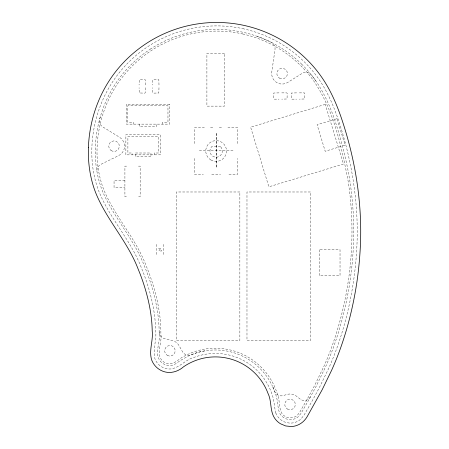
<?xml version="1.0" encoding="UTF-8"?>
<svg xmlns="http://www.w3.org/2000/svg" width="449" height="449" viewBox="0 0 449 449"><rect width="100%" height="100%" fill="white"/><g stroke="black" fill="none" stroke-linecap="round" stroke-linejoin="round"><path stroke-width="0.34" stroke-dasharray="2.25 1.68" d="M125.866 154.765L125.877 134.7L160.546 134.717L160.546 154.843L125.894 154.854M194.484 158.452L194.484 174.218L203.318 174.218M194.484 143.551L194.484 127.791L204.357 127.791M237.796 143.551L237.796 127.791L227.918 127.791M150.769 48.879A121.578 121.578 0 0 0 121.763 75.084A117.47 117.47 0 0 0 115.488 83.761A118.923 118.923 0 0 0 110.022 92.965A121.095 121.095 0 0 0 106.834 99.352A122.874 122.874 0 0 0 104.033 105.913A124.67 124.67 0 0 0 100.542 116.027L99.684 119.075A6.931 6.931 0 0 0 102.709 126.859L119.557 137.259A10.479 10.479 0 0 1 118.693 155.573L100.761 164.424A6.931 6.931 0 0 0 96.995 171.787M278.992 92.881L273.75 93.022L273.581 98.617L274.07 99.145L278.992 99.145M281.77 92.881L286.698 92.887L287.186 93.409L287.046 98.976L281.77 99.145M296.593 92.881L291.322 93.05L291.182 98.617L291.67 99.145L296.593 99.145M299.371 92.881L304.299 92.887L304.787 93.409L304.647 98.976L299.371 99.145M210.525 127.791L212.949 127.791M219.258 127.791L221.683 127.791M199.334 150.589L233.98 150.589M135.547 153.002L150.948 153.002L150.948 156.701M150.858 156.701L135.458 156.701L135.458 153.002M126.596 166.136L124.912 166.136L124.912 196.623L126.596 196.623M138.477 166.136L140.161 166.136L140.161 196.623L138.477 196.623M211.72 174.218L220.554 174.218M228.956 174.218L237.796 174.218L237.796 158.452M124.912 180.498L114.057 180.498L114.057 187.559L124.912 187.559M158.497 248.174L162.016 248.174M310.45 396.86A6.931 6.931 0 0 1 300.055 399.004L296.559 396.243A10.479 10.479 0 0 0 287.029 394.435L283.139 395.614A6.931 6.931 0 0 1 274.575 391.219L274.519 391.057A62.967 62.967 0 0 0 272.543 386.331A62.995 62.995 0 0 1 275.63 394.295C278.026 400.222 277.308 406.85 279.486 412.76A11.899 11.899 0 0 0 280.838 414.943A12.117 12.117 0 0 0 286.636 419.018A12.084 12.084 0 0 0 290.166 419.619A12.185 12.185 0 0 0 295.633 418.44A11.725 11.725 0 0 0 298.787 416.251L301.206 413.131L309.322 398.948L316.029 386.522L325.295 367.45A296.099 296.099 0 0 0 333.304 347.784C354.794 287.932 359.902 221.924 345.803 159.777C338.54 130.165 330.655 99.134 311.269 74.787A6.931 6.931 0 0 0 302.216 73.322L287.725 82.442A10.479 10.479 0 0 1 271.768 72.076L275.018 49.558A6.931 6.931 0 0 0 271.297 42.391L270.012 41.74A121.202 121.202 0 0 0 256.85 36.234A122.274 122.274 0 0 0 243.133 32.306A121.342 121.342 0 0 0 169.671 38.878A120.332 120.332 0 0 0 156.858 45.158A121.179 121.179 0 0 0 150.757 48.862M275.849 413.063C274.036 406.216 274.249 398.869 271.275 392.263A59.212 59.212 0 0 0 267.946 384.9A59.431 59.431 0 0 0 262.704 376.778A59.779 59.779 0 0 0 253.752 367.422A59.234 59.234 0 0 0 249.941 364.47A59.975 59.975 0 0 0 244.441 360.996A59.173 59.173 0 0 0 237.134 357.55A59.167 59.167 0 0 0 229.422 355.114A59.526 59.526 0 0 0 219.881 353.61A59.97 59.97 0 0 0 213.376 353.475A59.167 59.167 0 0 0 205.333 354.295L202.162 354.923A59.846 59.846 0 0 0 194.417 357.247C185.656 359.363 179.847 367.709 170.901 368.943A15.867 15.867 0 0 1 165.675 368.494L164.104 368A15.563 15.563 0 0 1 157.481 363.235A15.822 15.822 0 0 1 155.012 358.976C152.301 349.771 156.92 340.196 155.674 330.761C155.466 318.279 153.395 305.892 150.207 293.842A202.6 202.6 0 0 0 141.39 267.862C130.749 239.598 108.692 217.445 98.062 189.237C92.831 174.756 91.096 159.159 92.067 143.837A129.828 129.828 0 0 1 92.747 136.535A130.637 130.637 0 0 1 97.22 115.039A128.139 128.139 0 0 1 100.806 104.645A126.337 126.337 0 0 1 103.691 97.899A124.558 124.558 0 0 1 106.963 91.332A122.386 122.386 0 0 1 112.592 81.858A120.927 120.927 0 0 1 119.064 72.934M163.722 244.385L163.722 254.779M162.28 124.132L162.28 122.47L167.965 122.47L167.965 105.762L127.808 105.762L127.808 122.431L133.594 122.431L133.594 124.132M158.985 84.945L158.845 79.698L153.255 79.529L152.727 80.017L152.727 84.945M158.985 87.723L158.817 92.994L153.255 93.134L152.733 92.685L152.727 87.723M156.796 244.385L156.796 254.779M156.6 124.581L156.6 126.556L139.274 126.556L139.274 124.132M154.203 154.854L154.203 153.002L158.43 153.002L158.43 136.462L127.892 136.462L127.892 153.002L132.113 153.002L132.113 154.854M145.347 84.945L145.341 79.978L144.819 79.529L139.252 79.669L139.083 84.945M145.347 87.723L145.347 92.646L144.819 93.134L139.224 92.965L139.083 87.723M159.142 331.862A6.931 6.931 0 0 0 164.373 338.568L172.506 340.623A10.479 10.479 0 0 1 179.056 345.623L182.558 351.797A6.931 6.931 0 0 0 191.369 354.727L191.616 354.62A63.045 63.045 0 0 1 204.75 350.877A63.068 63.068 0 0 1 220.117 350.153A63.045 63.045 0 0 1 238.363 354.323A63.068 63.068 0 0 1 272.498 386.308M242.757 33.995A120.54 120.54 0 0 1 256.278 37.868A118.89 118.89 0 0 1 275.478 46.573A119.372 119.372 0 0 1 281.495 50.215A119.973 119.973 0 0 1 300.667 65.599A117.728 117.728 0 0 1 307.84 73.344A114.557 114.557 0 0 1 314.278 81.701C334.005 111.077 341.509 146.683 348.087 180.88C356.798 236.516 350.686 294.252 331.676 347.189A294.291 294.291 0 0 1 323.718 366.738L314.496 385.725L307.806 398.106L299.724 412.227L297.58 414.999A10.013 10.013 0 0 1 294.886 416.874A10.406 10.406 0 0 1 281.686 413.17C278.599 407.215 280.002 399.964 277.28 393.779A64.836 64.836 0 0 0 184.595 356.023C179.589 358.055 176.036 363.146 170.468 363.757A10.568 10.568 0 0 1 166.977 363.454A10.349 10.349 0 0 1 161.522 359.952C156.05 352.37 162.263 342.66 160.877 334.196C161.039 320.115 158.823 306.083 155.225 292.49A207.691 207.691 0 0 0 146.183 265.859C136.159 239.323 116.414 218.102 104.886 192.374A91.748 91.748 0 0 1 101.294 182.457C97.613 170.081 96.44 157.032 97.253 144.168A124.626 124.626 0 0 1 97.91 137.164A125.434 125.434 0 0 1 102.204 116.521A122.942 122.942 0 0 1 105.644 106.548A121.14 121.14 0 0 1 108.411 100.082A119.361 119.361 0 0 1 111.548 93.785A117.189 117.189 0 0 1 116.936 84.715A115.741 115.741 0 0 1 123.127 76.173A119.844 119.844 0 0 1 151.706 50.333A119.445 119.445 0 0 1 157.711 46.668A118.603 118.603 0 0 1 170.334 40.466A119.608 119.608 0 0 1 242.763 33.956M275.815 413.024A15.631 15.631 0 0 0 283.426 421.437A15.401 15.401 0 0 0 285.558 422.313L289.077 423.031A15.85 15.85 0 0 0 292.428 422.958A15.558 15.558 0 0 0 295.599 422.206L297.126 421.572A15.148 15.148 0 0 0 301.195 418.743L304.164 414.938L312.352 400.631L319.104 388.127L328.455 368.876A299.719 299.719 0 0 0 336.559 348.963C343.878 328.814 349.165 307.958 352.656 286.81A351.5 351.5 0 0 0 356.36 254.897C359.694 210.907 353.38 166.545 339.893 124.631C334.752 108.529 328.264 92.646 318.537 78.721A119.76 119.76 0 0 0 311.808 69.982A122.925 122.925 0 0 0 304.321 61.9A125.176 125.176 0 0 0 284.312 45.854A124.569 124.569 0 0 0 278.038 42.049A124.081 124.081 0 0 0 257.995 32.968A125.742 125.742 0 0 0 243.891 28.927M243.902 28.882A124.811 124.811 0 0 0 168.33 35.684A123.795 123.795 0 0 0 155.146 42.144A124.648 124.648 0 0 0 148.872 45.955A125.041 125.041 0 0 0 119.052 72.929M204.75 350.877A63.023 63.023 0 0 0 188.468 356.001L180.986 360.165L174.79 364.324A11.405 11.405 0 0 1 170.614 365.486A12.336 12.336 0 0 1 166.54 365.132A12.084 12.084 0 0 1 160.175 361.047C154.153 353.195 160.405 343.019 159.148 334.174C159.305 320.249 157.111 306.381 153.552 292.944A205.99 205.99 0 0 0 144.584 266.526C134.548 240.002 114.792 218.798 103.292 193.053A93.925 93.925 0 0 1 100.722 186.357C96.125 172.803 94.621 158.312 95.525 144.062A126.36 126.36 0 0 1 96.187 136.956A127.168 127.168 0 0 1 100.542 116.027M315.698 80.708A116.291 116.291 0 0 0 309.165 72.222A119.462 119.462 0 0 0 301.885 64.37M301.885 64.37A121.707 121.707 0 0 0 282.432 48.761A121.107 121.107 0 0 0 276.331 45.063A120.618 120.618 0 0 0 256.85 36.234M216.659 133.263L216.654 167.915L216.659 133.263M319.245 249.723L319.245 275.703L340.033 275.703L340.028 249.723L319.245 249.723M160.259 248.965L158.851 250.991L161.668 250.991L160.259 248.965M325.244 104.376L250.632 127.19L268.867 186.829L343.479 164.02L325.244 104.376M336.98 118.676L317.101 124.755L325.205 151.262L345.085 145.184L336.98 118.676M224.5 53.33L206.899 53.33L206.899 106.132L224.5 106.132L224.5 53.33M169.593 104.207L126.281 104.207L126.281 124.132L169.593 124.132L169.593 104.207M220.538 146.604L211.737 146.604A6.224 6.224 0 0 0 211.737 155.405A6.224 6.224 0 0 0 220.538 155.405A6.224 6.224 0 0 0 220.538 146.604M239.861 191.981L176.423 191.981L176.423 340.583L239.861 340.583L239.861 191.981M310.416 191.981L246.978 191.981L246.978 340.583L310.416 340.583L310.416 191.981M111.094 150.55A5.281 5.281 0 0 0 119.327 146.554A5.281 5.281 0 0 0 111.745 141.424A5.281 5.281 0 0 0 111.094 150.55M279.502 78.148A5.281 5.281 0 0 0 287.427 73.574A5.281 5.281 0 0 0 279.502 68.994A5.281 5.281 0 0 0 279.502 78.148M167.297 355.361A5.281 5.281 0 0 0 175.222 350.787A5.281 5.281 0 0 0 167.297 346.207A5.281 5.281 0 0 0 167.297 355.361M287.422 409.045A5.281 5.281 0 0 0 295.347 404.47A5.281 5.281 0 0 0 287.422 399.891A5.281 5.281 0 0 0 287.422 409.045M210.94 160.001A10.394 10.394 0 0 0 226.532 151.004A10.394 10.394 0 0 0 210.94 142.002A10.394 10.394 0 0 0 210.94 160.001"/><path stroke-width="0.67" d="M88.419 147.379C87.892 162.594 90.019 178.006 95.491 192.256C106.385 219.69 127.69 241.523 138.191 269.192A199.204 199.204 0 0 1 146.862 294.746C149.977 306.515 152.003 318.622 152.211 330.812C153.418 340.651 148.563 350.647 151.773 360.221A19.313 19.313 0 0 0 154.793 365.419A19.026 19.026 0 0 0 162.886 371.244C169.963 374.068 178.04 371.721 183.574 366.777C190.258 362.197 197.93 359.082 205.917 357.707A55.412 55.412 0 0 1 213.494 356.938A56.72 56.72 0 0 1 219.645 357.067A56.215 56.215 0 0 1 225.572 357.836L228.608 358.487A55.412 55.412 0 0 1 235.871 360.772A55.423 55.423 0 0 1 242.752 364.027A56.726 56.726 0 0 1 247.955 367.31A55.48 55.48 0 0 1 251.524 370.071A56.333 56.333 0 0 1 259.971 378.911A55.912 55.912 0 0 1 264.893 386.538A55.457 55.457 0 0 1 268.025 393.476C271.864 401.221 269.776 410.599 274.462 417.935A19.077 19.077 0 0 0 280.502 423.777L285.687 425.961L291.289 426.533A18.942 18.942 0 0 0 296.75 425.478C301.133 423.951 304.792 420.724 307.122 416.739L322.174 389.732L331.615 370.302A303.339 303.339 0 0 0 339.82 350.147C347.212 329.796 352.549 308.727 356.074 287.366A354.963 354.963 0 0 0 359.817 255.139C363.179 210.716 356.815 165.911 343.199 123.582C337.951 107.148 331.306 90.945 321.377 76.74A123.228 123.228 0 0 0 314.452 67.748A126.394 126.394 0 0 0 306.757 59.436A128.638 128.638 0 0 0 286.198 42.941A128.032 128.032 0 0 0 279.738 39.035A127.544 127.544 0 0 0 259.14 29.696A129.211 129.211 0 0 0 244.649 25.542A128.274 128.274 0 0 0 166.989 32.491A127.258 127.258 0 0 0 153.44 39.13A128.111 128.111 0 0 0 146.991 43.048A128.509 128.509 0 0 0 116.342 70.768A124.384 124.384 0 0 0 109.696 79.956A125.855 125.855 0 0 0 103.91 89.693A128.027 128.027 0 0 0 100.548 96.445A129.806 129.806 0 0 0 97.585 103.377A131.602 131.602 0 0 0 93.903 114.052A134.105 134.105 0 0 0 89.312 136.12A133.291 133.291 0 0 0 88.61 143.613L88.419 147.379"/></g></svg>
